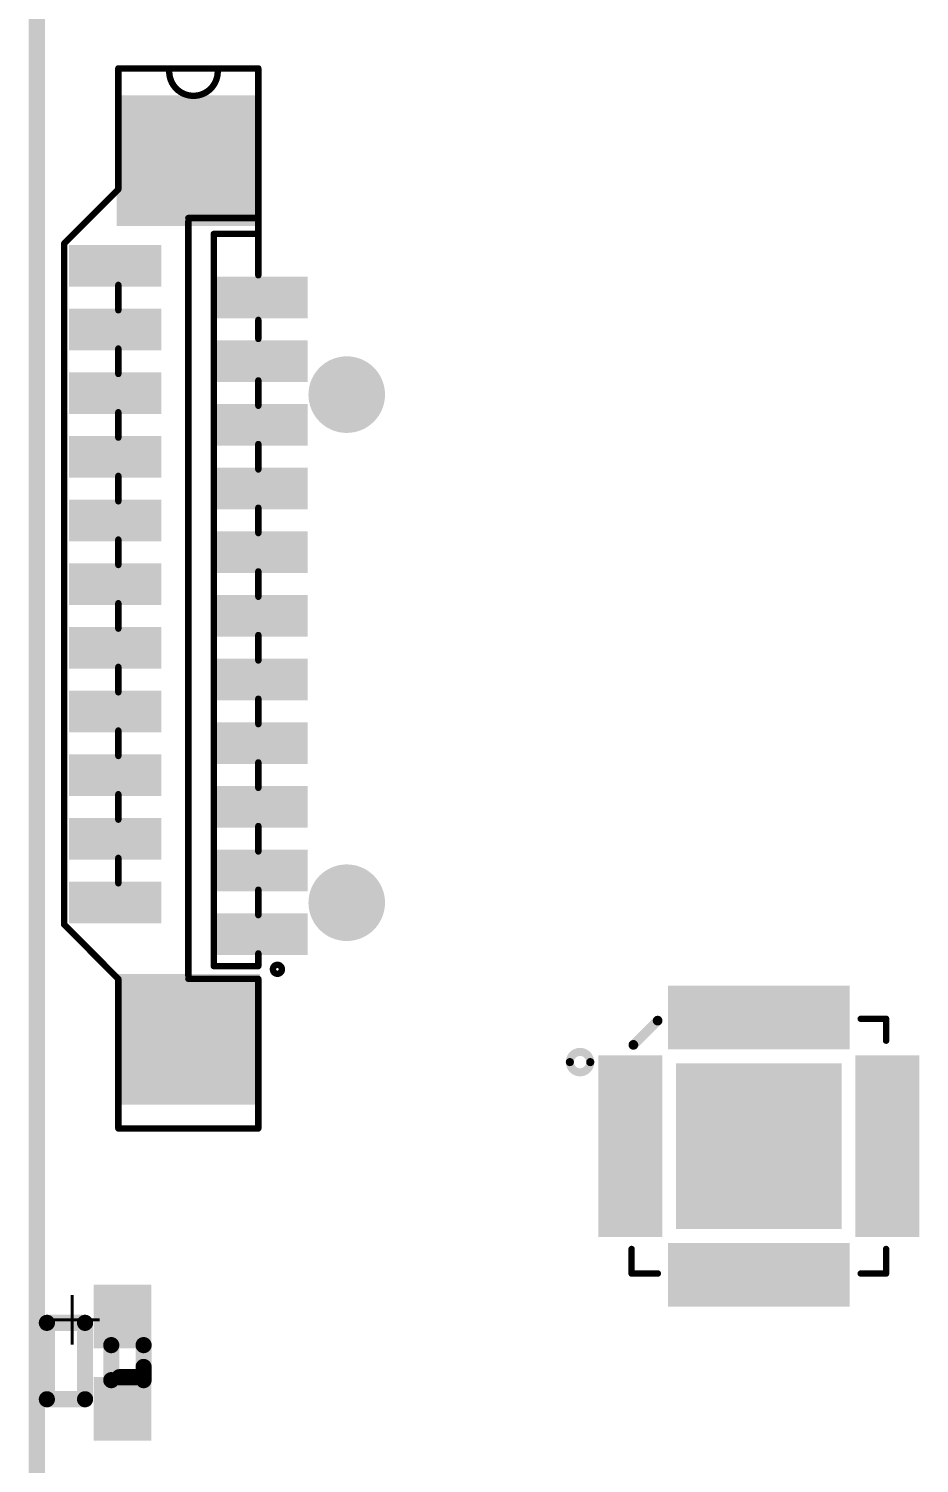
# Model space of a CAD drawing. Header units: millimetres. Extents: x 33.87 to 37.32, y 19.03 to 21.28.
# Drawn here: x 33.875 to 34.426, y 19.536 to 20.423 of the extents above; entities that cross this region are included whole.
import ezdxf

# ---------------------------------------------------------------- set-up
doc = ezdxf.new("R2010")
doc.units = ezdxf.units.MM
doc.header["$MEASUREMENT"] = 0
for name, color, linetype in [('KeepOutLayer', 6, 'Continuous'), ('MidLayer1', 16, 'Continuous'), ('MidLayer2', 76, 'Continuous'), ('MidLayer3', 90, 'Continuous'), ('MidLayer4', 156, 'Continuous'), ('MidLayer5', 130, 'Continuous'), ('MidLayer6', 216, 'Continuous'), ('MultiLayer', 9, 'Continuous'), ('TopLayer', 1, 'Continuous'), ('TopOverlay', 2, 'Continuous'), ('TopPaste', 8, 'Continuous'), ('TopSolder', 216, 'Continuous')]:
    doc.layers.add(name, color=color, linetype=linetype)
doc.styles.get("Standard").update_dxf_attribs({"font": 'txt', "bigfont": 'AllInOneBig.shx'})

# ---------------------------------------------------------------- blocks, each defined once
blk = doc.blocks.new('FFC0_5_SMT_22P______9')
at = {"layer": 'TopLayer'}
for points in [[(-0.19587, 0.02069), (-0.17815, 0.02069), (-0.19587, 0.0699), (-0.17815, 0.0699)], [(-0.1565, 0.02069), (-0.13878, 0.02069), (-0.1565, 0.0699), (-0.13878, 0.0699)], [(-0.11713, 0.02069), (-0.09941, 0.02069), (-0.11713, 0.0699), (-0.09941, 0.0699)], [(-0.07776, 0.02069), (-0.06004, 0.02069), (-0.07776, 0.0699), (-0.06004, 0.0699)], [(-0.03839, 0.02069), (-0.02067, 0.02069), (-0.03839, 0.0699), (-0.02067, 0.0699)], [(0.00098, 0.02069), (0.0187, 0.02069), (0.00098, 0.0699), (0.0187, 0.0699)], [(0.04035, 0.02069), (0.05807, 0.02069), (0.04035, 0.0699), (0.05807, 0.0699)], [(0.07972, 0.02069), (0.09744, 0.02069), (0.07972, 0.0699), (0.09744, 0.0699)], [(0.11909, 0.02069), (0.13681, 0.02069), (0.11909, 0.0699), (0.13681, 0.0699)], [(0.15846, 0.02069), (0.17618, 0.02069), (0.15846, 0.0699), (0.17618, 0.0699)], [(0.19783, 0.02069), (0.21555, 0.02069), (0.19783, 0.0699), (0.21555, 0.0699)], [(-0.30807, -0.04034), (-0.23524, -0.04034), (-0.30807, 0.04037), (-0.23524, 0.04037)], [(0.30807, 0.04034), (0.23524, 0.04034), (0.30807, -0.04037), (0.23524, -0.04037)], [(-0.21555, -0.0699), (-0.19783, -0.0699), (-0.21555, -0.02068), (-0.19783, -0.02068)], [(-0.17618, -0.0699), (-0.15846, -0.0699), (-0.17618, -0.02068), (-0.15846, -0.02068)], [(-0.13681, -0.0699), (-0.11909, -0.0699), (-0.13681, -0.02068), (-0.11909, -0.02068)], [(-0.09744, -0.0699), (-0.07972, -0.0699), (-0.09744, -0.02068), (-0.07972, -0.02068)], [(-0.05807, -0.0699), (-0.04035, -0.0699), (-0.05807, -0.02068), (-0.04035, -0.02068)], [(-0.0187, -0.0699), (-0.00098, -0.0699), (-0.0187, -0.02068), (-0.00098, -0.02068)], [(0.02067, -0.0699), (0.03839, -0.0699), (0.02067, -0.02068), (0.03839, -0.02068)], [(0.06004, -0.0699), (0.07776, -0.0699), (0.06004, -0.02068), (0.07776, -0.02068)], [(0.09941, -0.0699), (0.11713, -0.0699), (0.09941, -0.02068), (0.11713, -0.02068)], [(0.13878, -0.0699), (0.1565, -0.0699), (0.13878, -0.02068), (0.1565, -0.02068)], [(0.17815, -0.0699), (0.19587, -0.0699), (0.17815, -0.02068), (0.19587, -0.02068)]]:
    blk.add_solid(points, dxfattribs=at)
at = {"layer": 'TopOverlay', "const_width": 0.00394}
for points in [[(-0.20079, 0.07677), (-0.23425, 0.04331)], [(-0.20079, 0.07677), (0.22047, 0.07677)], [(0.22047, 0.07677), (0.25394, 0.04331)], [(-0.32677, 0.04331), (-0.25197, 0.04331)], [(-0.32677, 0.04331), (-0.25197, 0.04331)], [(-0.32677, 0.04331), (-0.32677, -0.04331)], [(-0.25197, 0.04331), (-0.23425, 0.04331)], [(-0.1752, 0.04331), (-0.15945, 0.04331)], [(-0.13583, 0.04331), (-0.12008, 0.04331)], [(-0.09646, 0.04331), (-0.08071, 0.04331)], [(-0.05709, 0.04331), (-0.04134, 0.04331)], [(-0.01772, 0.04331), (-0.00197, 0.04331)], [(0.02165, 0.04331), (0.0374, 0.04331)], [(0.06102, 0.04331), (0.07677, 0.04331)], [(0.10039, 0.04331), (0.11614, 0.04331)], [(0.13976, 0.04331), (0.15551, 0.04331)], [(0.17913, 0.04331), (0.19488, 0.04331)], [(0.25394, 0.04331), (0.28937, 0.04331)], [(0.25394, 0.04331), (0.32874, 0.04331)], [(0.32874, 0.04331), (0.32874, -0.04331)], [(-0.23425, 0), (-0.23425, -0.04331)], [(-0.23228, 0), (0.23425, 0)], [(0.23622, 0), (0.23622, -0.04331)], [(-0.22638, -0.01575), (0.22638, -0.01575)], [(-0.22638, -0.01575), (-0.22638, -0.04331)], [(0.22638, -0.01575), (0.22638, -0.04331)], [(-0.32677, -0.04331), (-0.23425, -0.04331)], [(-0.22638, -0.04331), (-0.2185, -0.04331)], [(-0.19488, -0.04331), (-0.17913, -0.04331)], [(-0.18701, -0.04331), (-0.17913, -0.04331)], [(-0.18701, -0.04331), (-0.17913, -0.04331)], [(-0.15551, -0.04331), (-0.13976, -0.04331)], [(-0.14764, -0.04331), (-0.13976, -0.04331)], [(-0.11614, -0.04331), (-0.10039, -0.04331)], [(-0.07677, -0.04331), (-0.06102, -0.04331)], [(-0.0374, -0.04331), (-0.02165, -0.04331)], [(0.00197, -0.04331), (0.01772, -0.04331)], [(0.04134, -0.04331), (0.05709, -0.04331)], [(0.08071, -0.04331), (0.09646, -0.04331)], [(0.12008, -0.04331), (0.13583, -0.04331)], [(0.16142, -0.04331), (0.17323, -0.04331)], [(0.20079, -0.04331), (0.28937, -0.04331)], [(0.20079, -0.04331), (0.22638, -0.04331)], [(0.23622, -0.04331), (0.32874, -0.04331)]]:
    blk.add_lwpolyline(points, dxfattribs=at)
at = {"layer": 'TopOverlay'}
for points, const_width in [([(-0.20177, 0.07677, 1), (-0.1998, 0.07677, 1)], 0.00197), ([(-0.20177, 0.07677, 1), (-0.1998, 0.07677, 1)], 0.00197), ([(0.21949, 0.07677, 1), (0.22146, 0.07677, 1)], 0.00197), ([(0.21949, 0.07677, 1), (0.22146, 0.07677, 1)], 0.00197), ([(-0.32776, 0.04331, 1), (-0.32579, 0.04331, 1)], 0.00197), ([(-0.32776, 0.04331, 1), (-0.32579, 0.04331, 1)], 0.00197), ([(-0.32776, 0.04331, 1), (-0.32579, 0.04331, 1)], 0.00197), ([(-0.25295, 0.04331, 1), (-0.25098, 0.04331, 1)], 0.00197), ([(-0.25295, 0.04331, 1), (-0.25098, 0.04331, 1)], 0.00197), ([(-0.25295, 0.04331, 1), (-0.25098, 0.04331, 1)], 0.00197), ([(-0.23524, 0.04331, 1), (-0.23327, 0.04331, 1)], 0.00197), ([(-0.23524, 0.04331, 1), (-0.23327, 0.04331, 1)], 0.00197), ([(-0.17618, 0.04331, 1), (-0.17421, 0.04331, 1)], 0.00197), ([(-0.16043, 0.04331, 1), (-0.15846, 0.04331, 1)], 0.00197), ([(-0.13681, 0.04331, 1), (-0.13484, 0.04331, 1)], 0.00197), ([(-0.12106, 0.04331, 1), (-0.11909, 0.04331, 1)], 0.00197), ([(-0.09744, 0.04331, 1), (-0.09547, 0.04331, 1)], 0.00197), ([(-0.08169, 0.04331, 1), (-0.07972, 0.04331, 1)], 0.00197), ([(-0.05807, 0.04331, 1), (-0.0561, 0.04331, 1)], 0.00197), ([(-0.04232, 0.04331, 1), (-0.04035, 0.04331, 1)], 0.00197), ([(-0.0187, 0.04331, 1), (-0.01673, 0.04331, 1)], 0.00197), ([(-0.00295, 0.04331, 1), (-0.00098, 0.04331, 1)], 0.00197), ([(0.02067, 0.04331, 1), (0.02264, 0.04331, 1)], 0.00197), ([(0.03642, 0.04331, 1), (0.03839, 0.04331, 1)], 0.00197), ([(0.06004, 0.04331, 1), (0.06201, 0.04331, 1)], 0.00197), ([(0.07579, 0.04331, 1), (0.07776, 0.04331, 1)], 0.00197), ([(0.09941, 0.04331, 1), (0.10138, 0.04331, 1)], 0.00197), ([(0.11516, 0.04331, 1), (0.11713, 0.04331, 1)], 0.00197), ([(0.13878, 0.04331, 1), (0.14075, 0.04331, 1)], 0.00197), ([(0.15453, 0.04331, 1), (0.1565, 0.04331, 1)], 0.00197), ([(0.17815, 0.04331, 1), (0.18012, 0.04331, 1)], 0.00197), ([(0.1939, 0.04331, 1), (0.19587, 0.04331, 1)], 0.00197), ([(0.25295, 0.04331, 1), (0.25492, 0.04331, 1)], 0.00197), ([(0.25295, 0.04331, 1), (0.25492, 0.04331, 1)], 0.00197), ([(0.25295, 0.04331, 1), (0.25492, 0.04331, 1)], 0.00197), ([(0.28839, 0.04331, 1), (0.29035, 0.04331, 1)], 0.00197), ([(0.32776, 0.04331, 1), (0.32972, 0.04331, 1)], 0.00197), ([(0.32776, 0.04331, 1), (0.32972, 0.04331, 1)], 0.00197), ([(0.32579, 0.01181, 1), (0.32776, 0.01181, 1)], 0.00197), ([(-0.23524, 0, 1), (-0.23327, 0, 1)], 0.00197), ([(-0.23327, 0, 1), (-0.2313, 0, 1)], 0.00197), ([(0.23327, 0, 1), (0.23524, 0, 1)], 0.00197), ([(0.23524, 0, 1), (0.2372, 0, 1)], 0.00197), ([(-0.22736, -0.01575, 1), (-0.22539, -0.01575, 1)], 0.00197), ([(-0.22736, -0.01575, 1), (-0.22539, -0.01575, 1)], 0.00197), ([(0.22539, -0.01575, 1), (0.22736, -0.01575, 1)], 0.00197), ([(0.22539, -0.01575, 1), (0.22736, -0.01575, 1)], 0.00197), ([(0.32579, -0.01819, 1), (0.32776, -0.01819, 1)], 0.00197), ([(-0.32776, -0.04331, 1), (-0.32579, -0.04331, 1)], 0.00197), ([(-0.32776, -0.04331, 1), (-0.32579, -0.04331, 1)], 0.00197), ([(-0.23524, -0.04331, 1), (-0.23327, -0.04331, 1)], 0.00197), ([(-0.23524, -0.04331, 1), (-0.23327, -0.04331, 1)], 0.00197), ([(-0.22736, -0.04331, 1), (-0.22539, -0.04331, 1)], 0.00197), ([(-0.22736, -0.04331, 1), (-0.22539, -0.04331, 1)], 0.00197), ([(-0.21949, -0.04331, 1), (-0.21752, -0.04331, 1)], 0.00197), ([(-0.19587, -0.04331, 1), (-0.1939, -0.04331, 1)], 0.00197), ([(-0.18799, -0.04331, 1), (-0.18602, -0.04331, 1)], 0.00197), ([(-0.18799, -0.04331, 1), (-0.18602, -0.04331, 1)], 0.00197), ([(-0.18012, -0.04331, 1), (-0.17815, -0.04331, 1)], 0.00197), ([(-0.18012, -0.04331, 1), (-0.17815, -0.04331, 1)], 0.00197), ([(-0.18012, -0.04331, 1), (-0.17815, -0.04331, 1)], 0.00197), ([(-0.1565, -0.04331, 1), (-0.15453, -0.04331, 1)], 0.00197), ([(-0.14862, -0.04331, 1), (-0.14665, -0.04331, 1)], 0.00197), ([(-0.14075, -0.04331, 1), (-0.13878, -0.04331, 1)], 0.00197), ([(-0.14075, -0.04331, 1), (-0.13878, -0.04331, 1)], 0.00197), ([(-0.11713, -0.04331, 1), (-0.11516, -0.04331, 1)], 0.00197), ([(-0.10138, -0.04331, 1), (-0.09941, -0.04331, 1)], 0.00197), ([(-0.07776, -0.04331, 1), (-0.07579, -0.04331, 1)], 0.00197), ([(-0.06201, -0.04331, 1), (-0.06004, -0.04331, 1)], 0.00197), ([(-0.03839, -0.04331, 1), (-0.03642, -0.04331, 1)], 0.00197), ([(-0.02264, -0.04331, 1), (-0.02067, -0.04331, 1)], 0.00197), ([(0.00098, -0.04331, 1), (0.00295, -0.04331, 1)], 0.00197), ([(0.01673, -0.04331, 1), (0.0187, -0.04331, 1)], 0.00197), ([(0.04035, -0.04331, 1), (0.04232, -0.04331, 1)], 0.00197), ([(0.0561, -0.04331, 1), (0.05807, -0.04331, 1)], 0.00197), ([(0.07972, -0.04331, 1), (0.08169, -0.04331, 1)], 0.00197), ([(0.09547, -0.04331, 1), (0.09744, -0.04331, 1)], 0.00197), ([(0.11909, -0.04331, 1), (0.12106, -0.04331, 1)], 0.00197), ([(0.13484, -0.04331, 1), (0.13681, -0.04331, 1)], 0.00197), ([(0.16043, -0.04331, 1), (0.1624, -0.04331, 1)], 0.00197), ([(0.17224, -0.04331, 1), (0.17421, -0.04331, 1)], 0.00197), ([(0.1998, -0.04331, 1), (0.20177, -0.04331, 1)], 0.00197), ([(0.1998, -0.04331, 1), (0.20177, -0.04331, 1)], 0.00197), ([(0.22539, -0.04331, 1), (0.22736, -0.04331, 1)], 0.00197), ([(0.22539, -0.04331, 1), (0.22736, -0.04331, 1)], 0.00197), ([(0.23524, -0.04331, 1), (0.2372, -0.04331, 1)], 0.00197), ([(0.23524, -0.04331, 1), (0.2372, -0.04331, 1)], 0.00197), ([(0.28839, -0.04331, 1), (0.29035, -0.04331, 1)], 0.00197), ([(0.32776, -0.04331, 1), (0.32972, -0.04331, 1)], 0.00197), ([(0.32776, -0.04331, 1), (0.32972, -0.04331, 1)], 0.00197), ([(-0.22556, -0.05512, 1), (-0.23113, -0.05512, 1)], 0.00394), ([(-0.23211, -0.05512, 1), (-0.23015, -0.05512, 1)], 0.00197), ([(-0.22655, -0.05512, 1), (-0.22458, -0.05512, 1)], 0.00197)]:
    blk.add_lwpolyline(points, format="xyb", close=True, dxfattribs=dict(at, const_width=const_width))
at = {"layer": 'TopOverlay', "const_width": 0.00394}
blk.add_lwpolyline([(0.32677, -0.01819, -1), (0.32677, 0.01181)], format="xyb", dxfattribs=at)
at = {"layer": 'TopPaste'}
for points in [[(-0.19587, 0.02069), (-0.17815, 0.02069), (-0.19587, 0.0699), (-0.17815, 0.0699)], [(-0.1565, 0.02069), (-0.13878, 0.02069), (-0.1565, 0.0699), (-0.13878, 0.0699)], [(-0.11713, 0.02069), (-0.09941, 0.02069), (-0.11713, 0.0699), (-0.09941, 0.0699)], [(-0.07776, 0.02069), (-0.06004, 0.02069), (-0.07776, 0.0699), (-0.06004, 0.0699)], [(-0.03839, 0.02069), (-0.02067, 0.02069), (-0.03839, 0.0699), (-0.02067, 0.0699)], [(0.00098, 0.02069), (0.0187, 0.02069), (0.00098, 0.0699), (0.0187, 0.0699)], [(0.04035, 0.02069), (0.05807, 0.02069), (0.04035, 0.0699), (0.05807, 0.0699)], [(0.07972, 0.02069), (0.09744, 0.02069), (0.07972, 0.0699), (0.09744, 0.0699)], [(0.11909, 0.02069), (0.13681, 0.02069), (0.11909, 0.0699), (0.13681, 0.0699)], [(0.15846, 0.02069), (0.17618, 0.02069), (0.15846, 0.0699), (0.17618, 0.0699)], [(0.19783, 0.02069), (0.21555, 0.02069), (0.19783, 0.0699), (0.21555, 0.0699)], [(-0.30807, -0.04034), (-0.23524, -0.04034), (-0.30807, 0.04037), (-0.23524, 0.04037)], [(0.30807, 0.04034), (0.23524, 0.04034), (0.30807, -0.04037), (0.23524, -0.04037)], [(-0.21555, -0.0699), (-0.19783, -0.0699), (-0.21555, -0.02068), (-0.19783, -0.02068)], [(-0.17618, -0.0699), (-0.15846, -0.0699), (-0.17618, -0.02068), (-0.15846, -0.02068)], [(-0.13681, -0.0699), (-0.11909, -0.0699), (-0.13681, -0.02068), (-0.11909, -0.02068)], [(-0.09744, -0.0699), (-0.07972, -0.0699), (-0.09744, -0.02068), (-0.07972, -0.02068)], [(-0.05807, -0.0699), (-0.04035, -0.0699), (-0.05807, -0.02068), (-0.04035, -0.02068)], [(-0.0187, -0.0699), (-0.00098, -0.0699), (-0.0187, -0.02068), (-0.00098, -0.02068)], [(0.02067, -0.0699), (0.03839, -0.0699), (0.02067, -0.02068), (0.03839, -0.02068)], [(0.06004, -0.0699), (0.07776, -0.0699), (0.06004, -0.02068), (0.07776, -0.02068)], [(0.09941, -0.0699), (0.11713, -0.0699), (0.09941, -0.02068), (0.11713, -0.02068)], [(0.13878, -0.0699), (0.1565, -0.0699), (0.13878, -0.02068), (0.1565, -0.02068)], [(0.17815, -0.0699), (0.19587, -0.0699), (0.17815, -0.02068), (0.19587, -0.02068)]]:
    blk.add_solid(points, dxfattribs=at)
at = {"layer": 'TopSolder'}
for points in [[(-0.19987, 0.01669), (-0.17415, 0.01669), (-0.19987, 0.0739), (-0.17415, 0.0739)], [(-0.1605, 0.01669), (-0.13478, 0.01669), (-0.1605, 0.0739), (-0.13478, 0.0739)], [(-0.12113, 0.01669), (-0.09541, 0.01669), (-0.12113, 0.0739), (-0.09541, 0.0739)], [(-0.08176, 0.01669), (-0.05604, 0.01669), (-0.08176, 0.0739), (-0.05604, 0.0739)], [(-0.04239, 0.01669), (-0.01667, 0.01669), (-0.04239, 0.0739), (-0.01667, 0.0739)], [(-0.00302, 0.01669), (0.0227, 0.01669), (-0.00302, 0.0739), (0.0227, 0.0739)], [(0.03635, 0.01669), (0.06207, 0.01669), (0.03635, 0.0739), (0.06207, 0.0739)], [(0.07572, 0.01669), (0.10144, 0.01669), (0.07572, 0.0739), (0.10144, 0.0739)], [(0.11509, 0.01669), (0.14081, 0.01669), (0.11509, 0.0739), (0.14081, 0.0739)], [(0.15446, 0.01669), (0.18018, 0.01669), (0.15446, 0.0739), (0.18018, 0.0739)], [(0.19383, 0.01669), (0.21955, 0.01669), (0.19383, 0.0739), (0.21955, 0.0739)], [(-0.31207, -0.04434), (-0.23124, -0.04434), (-0.31207, 0.04437), (-0.23124, 0.04437)], [(0.31207, 0.04434), (0.23124, 0.04434), (0.31207, -0.04437), (0.23124, -0.04437)], [(-0.21955, -0.0739), (-0.19383, -0.0739), (-0.21955, -0.01668), (-0.19383, -0.01668)], [(-0.18018, -0.0739), (-0.15446, -0.0739), (-0.18018, -0.01668), (-0.15446, -0.01668)], [(-0.14081, -0.0739), (-0.11509, -0.0739), (-0.14081, -0.01668), (-0.11509, -0.01668)], [(-0.10144, -0.0739), (-0.07572, -0.0739), (-0.10144, -0.01668), (-0.07572, -0.01668)], [(-0.06207, -0.0739), (-0.03635, -0.0739), (-0.06207, -0.01668), (-0.03635, -0.01668)], [(-0.0227, -0.0739), (0.00302, -0.0739), (-0.0227, -0.01668), (0.00302, -0.01668)], [(0.01667, -0.0739), (0.04239, -0.0739), (0.01667, -0.01668), (0.04239, -0.01668)], [(0.05604, -0.0739), (0.08176, -0.0739), (0.05604, -0.01668), (0.08176, -0.01668)], [(0.09541, -0.0739), (0.12113, -0.0739), (0.09541, -0.01668), (0.12113, -0.01668)], [(0.13478, -0.0739), (0.1605, -0.0739), (0.13478, -0.01668), (0.1605, -0.01668)], [(0.17415, -0.0739), (0.19987, -0.0739), (0.17415, -0.01668), (0.19987, -0.01668)]]:
    blk.add_solid(points, dxfattribs=at)
blk = doc.blocks.new('TF_1_B_18')
at = {"layer": 'MidLayer1', "const_width": 0.01969}
for points in [[(0.15616, 0.19017, 1), (0.17584, 0.19017, 1)], [(0.15616, -0.124, 1), (0.17584, -0.124, 1)]]:
    blk.add_lwpolyline(points, format="xyb", close=True, dxfattribs=at)
at = {"layer": 'MidLayer2', "const_width": 0.01969}
for points in [[(0.15616, 0.19017, 1), (0.17584, 0.19017, 1)], [(0.15616, -0.124, 1), (0.17584, -0.124, 1)]]:
    blk.add_lwpolyline(points, format="xyb", close=True, dxfattribs=at)
at = {"layer": 'MidLayer3', "const_width": 0.01969}
for points in [[(0.15616, 0.19017, 1), (0.17584, 0.19017, 1)], [(0.15616, -0.124, 1), (0.17584, -0.124, 1)]]:
    blk.add_lwpolyline(points, format="xyb", close=True, dxfattribs=at)
at = {"layer": 'MidLayer4', "const_width": 0.01969}
for points in [[(0.15616, 0.19017, 1), (0.17584, 0.19017, 1)], [(0.15616, -0.124, 1), (0.17584, -0.124, 1)]]:
    blk.add_lwpolyline(points, format="xyb", close=True, dxfattribs=at)
at = {"layer": 'MidLayer5', "const_width": 0.01969}
for points in [[(0.15616, 0.19017, 1), (0.17584, 0.19017, 1)], [(0.15616, -0.124, 1), (0.17584, -0.124, 1)]]:
    blk.add_lwpolyline(points, format="xyb", close=True, dxfattribs=at)
at = {"layer": 'MidLayer6', "const_width": 0.01969}
for points in [[(0.15616, 0.19017, 1), (0.17584, 0.19017, 1)], [(0.15616, -0.124, 1), (0.17584, -0.124, 1)]]:
    blk.add_lwpolyline(points, format="xyb", close=True, dxfattribs=at)
at = {"layer": 'MultiLayer', "const_width": 0.01969}
for points in [[(0.15616, 0.19017, 1), (0.17584, 0.19017, 1)], [(0.15616, -0.124, 1), (0.17584, -0.124, 1)]]:
    blk.add_lwpolyline(points, format="xyb", close=True, dxfattribs=at)
at = {"layer": 'TopLayer', "const_width": 0.01969}
for points in [[(0.15616, 0.19017, 1), (0.17584, 0.19017, 1)], [(0.15616, -0.124, 1), (0.17584, -0.124, 1)]]:
    blk.add_lwpolyline(points, format="xyb", close=True, dxfattribs=at)
at = {"layer": 'TopSolder', "const_width": 0.02369}
for points in [[(0.15416, 0.19017, 1), (0.17784, 0.19017, 1)], [(0.15416, -0.124, 1), (0.17784, -0.124, 1)]]:
    blk.add_lwpolyline(points, format="xyb", close=True, dxfattribs=at)
blk = doc.blocks.new('LED_0602_SMD_____AK_29')
at = {"layer": 'TopLayer'}
for points in [[(-0.01279, 0.01378), (-0.04429, 0.01378), (-0.01279, -0.01378), (-0.04429, -0.01378)], [(0.04429, 0.01378), (0.01279, 0.01378), (0.04429, -0.01378), (0.01279, -0.01378)]]:
    blk.add_solid(points, dxfattribs=at)
at = {"layer": 'TopOverlay', "const_width": 0.01}
for points in [[(0.00266, 0.01303), (-0.01083, 0.01303)], [(0.01083, 0.01303), (0.00266, 0.01303)], [(0.00902, -0.00197), (0.00902, 0.00803)], [(0.01083, -0.00697), (-0.01083, -0.00697)], [(0.02264, -0.02319), (-0.0246, -0.02319)], [(-0.0246, -0.04681), (-0.0246, -0.02319)], [(0.02264, -0.04681), (0.02264, -0.02319)], [(0.02264, -0.04681), (-0.0246, -0.04681)]]:
    blk.add_lwpolyline(points, dxfattribs=at)
at = {"layer": 'TopOverlay', "const_width": 0.005}
for points in [[(-0.01333, 0.01303, 1), (-0.00833, 0.01303, 1)], [(0.00016, 0.01303, 1), (0.00516, 0.01303, 1)], [(0.00016, 0.01303, 1), (0.00516, 0.01303, 1)], [(0.00833, 0.01303, 1), (0.01333, 0.01303, 1)], [(0.00652, 0.00803, 1), (0.01152, 0.00803, 1)], [(0.00652, -0.00197, 1), (0.01152, -0.00197, 1)], [(-0.01333, -0.00697, 1), (-0.00833, -0.00697, 1)], [(0.00833, -0.00697, 1), (0.01333, -0.00697, 1)], [(-0.0271, -0.02319, 1), (-0.0221, -0.02319, 1)], [(-0.0271, -0.02319, 1), (-0.0221, -0.02319, 1)], [(0.02014, -0.02319, 1), (0.02514, -0.02319, 1)], [(0.02014, -0.02319, 1), (0.02514, -0.02319, 1)], [(-0.0271, -0.04681, 1), (-0.0221, -0.04681, 1)], [(-0.0271, -0.04681, 1), (-0.0221, -0.04681, 1)], [(0.02014, -0.04681, 1), (0.02514, -0.04681, 1)], [(0.02014, -0.04681, 1), (0.02514, -0.04681, 1)]]:
    blk.add_lwpolyline(points, format="xyb", close=True, dxfattribs=at)
at = {"layer": 'TopPaste'}
for points in [[(-0.01279, 0.01378), (-0.04429, 0.01378), (-0.01279, -0.01378), (-0.04429, -0.01378)], [(0.04429, 0.01378), (0.01279, 0.01378), (0.04429, -0.01378), (0.01279, -0.01378)]]:
    blk.add_solid(points, dxfattribs=at)
at = {"layer": 'TopSolder'}
for points in [[(-0.00879, 0.01778), (-0.04829, 0.01778), (-0.00879, -0.01778), (-0.04829, -0.01778)], [(0.04829, 0.01778), (0.00879, 0.01778), (0.04829, -0.01778), (0.00879, -0.01778)]]:
    blk.add_solid(points, dxfattribs=at)
at = {"layer": 'TopOverlay'}
blk.add_text('+', height=0.03937, dxfattribs=at).set_placement((-0.04843, -0.04803))
blk = doc.blocks.new('QFN28_4R00X4R00X0R90_T_42')
at = {"layer": 'TopLayer'}
for points in [[(-0.05217, 0.06378), (-0.04232, 0.06378), (-0.05217, 0.09528), (-0.04232, 0.09528)], [(-0.03642, 0.06378), (-0.02657, 0.06378), (-0.03642, 0.09528), (-0.02657, 0.09528)], [(-0.02067, 0.06378), (-0.01083, 0.06378), (-0.02067, 0.09528), (-0.01083, 0.09528)], [(-0.00492, 0.06378), (0.00492, 0.06378), (-0.00492, 0.09528), (0.00492, 0.09528)], [(0.01083, 0.06378), (0.02067, 0.06378), (0.01083, 0.09528), (0.02067, 0.09528)], [(0.02657, 0.06378), (0.03642, 0.06378), (0.02657, 0.09528), (0.03642, 0.09528)], [(0.04232, 0.06378), (0.05217, 0.06378), (0.04232, 0.09528), (0.05217, 0.09528)], [(-0.09528, 0.04232), (-0.06378, 0.04232), (-0.09528, 0.05217), (-0.06378, 0.05217)], [(-0.04724, -0.04724), (0.04724, -0.04724), (-0.04724, 0.04724), (0.04724, 0.04724)], [(0.06378, 0.04232), (0.09528, 0.04232), (0.06378, 0.05217), (0.09528, 0.05217)], [(-0.09528, 0.02657), (-0.06378, 0.02657), (-0.09528, 0.03642), (-0.06378, 0.03642)], [(0.06378, 0.02657), (0.09528, 0.02657), (0.06378, 0.03642), (0.09528, 0.03642)], [(-0.09528, 0.01083), (-0.06378, 0.01083), (-0.09528, 0.02067), (-0.06378, 0.02067)], [(0.06378, 0.01083), (0.09528, 0.01083), (0.06378, 0.02067), (0.09528, 0.02067)], [(-0.09528, -0.00492), (-0.06378, -0.00492), (-0.09528, 0.00492), (-0.06378, 0.00492)], [(0.06378, -0.00492), (0.09528, -0.00492), (0.06378, 0.00492), (0.09528, 0.00492)], [(-0.09528, -0.02067), (-0.06378, -0.02067), (-0.09528, -0.01083), (-0.06378, -0.01083)], [(0.06378, -0.02067), (0.09528, -0.02067), (0.06378, -0.01083), (0.09528, -0.01083)], [(-0.09528, -0.03642), (-0.06378, -0.03642), (-0.09528, -0.02657), (-0.06378, -0.02657)], [(0.06378, -0.03642), (0.09528, -0.03642), (0.06378, -0.02657), (0.09528, -0.02657)], [(-0.09528, -0.05217), (-0.06378, -0.05217), (-0.09528, -0.04232), (-0.06378, -0.04232)], [(0.06378, -0.05217), (0.09528, -0.05217), (0.06378, -0.04232), (0.09528, -0.04232)], [(-0.05217, -0.09528), (-0.04232, -0.09528), (-0.05217, -0.06378), (-0.04232, -0.06378)], [(-0.03642, -0.09528), (-0.02657, -0.09528), (-0.03642, -0.06378), (-0.02657, -0.06378)], [(-0.02067, -0.09528), (-0.01083, -0.09528), (-0.02067, -0.06378), (-0.01083, -0.06378)], [(-0.00492, -0.09528), (0.00492, -0.09528), (-0.00492, -0.06378), (0.00492, -0.06378)], [(0.01083, -0.09528), (0.02067, -0.09528), (0.01083, -0.06378), (0.02067, -0.06378)], [(0.02657, -0.09528), (0.03642, -0.09528), (0.02657, -0.06378), (0.03642, -0.06378)], [(0.04232, -0.09528), (0.05217, -0.09528), (0.04232, -0.06378), (0.05217, -0.06378)]]:
    blk.add_solid(points, dxfattribs=at)
at = {"layer": 'TopOverlay'}
for points, const_width in [([(-0.07764, 0.06264), (-0.06264, 0.07764)], 0.006), ([(0.063, 0.07874), (0.07874, 0.07874)], 0.00394), ([(0.07874, 0.06522), (0.07874, 0.07874)], 0.00394), ([(-0.07874, -0.07874), (-0.07874, -0.06357)], 0.00394), ([(0.07874, -0.07874), (0.07874, -0.06357)], 0.00394), ([(-0.07874, -0.07874), (-0.06247, -0.07874)], 0.00394), ([(0.063, -0.07874), (0.07874, -0.07874)], 0.00394)]:
    blk.add_lwpolyline(points, dxfattribs=dict(at, const_width=const_width))
for points, const_width in [([(-0.06414, 0.07764, 1), (-0.06114, 0.07764, 1)], 0.003), ([(0.06201, 0.07874, 1), (0.06399, 0.07874, 1)], 0.00197), ([(0.07775, 0.07874, 1), (0.07973, 0.07874, 1)], 0.00197), ([(0.07775, 0.07874, 1), (0.07973, 0.07874, 1)], 0.00197), ([(-0.07914, 0.06264, 1), (-0.07614, 0.06264, 1)], 0.003), ([(0.07775, 0.06522, 1), (0.07973, 0.06522, 1)], 0.00197), ([(-0.10432, 0.05197, 1), (-0.11694, 0.05197, 1)], 0.005), ([(-0.11819, 0.05197, 1), (-0.11569, 0.05197, 1)], 0.0025), ([(-0.10557, 0.05197, 1), (-0.10307, 0.05197, 1)], 0.0025), ([(-0.07973, -0.06357, 1), (-0.07775, -0.06357, 1)], 0.00197), ([(0.07775, -0.06357, 1), (0.07973, -0.06357, 1)], 0.00197), ([(-0.07973, -0.07874, 1), (-0.07775, -0.07874, 1)], 0.00197), ([(-0.07973, -0.07874, 1), (-0.07775, -0.07874, 1)], 0.00197), ([(-0.06345, -0.07874, 1), (-0.06148, -0.07874, 1)], 0.00197), ([(0.06201, -0.07874, 1), (0.06399, -0.07874, 1)], 0.00197), ([(0.07775, -0.07874, 1), (0.07973, -0.07874, 1)], 0.00197), ([(0.07775, -0.07874, 1), (0.07973, -0.07874, 1)], 0.00197)]:
    blk.add_lwpolyline(points, format="xyb", close=True, dxfattribs=dict(at, const_width=const_width))
at = {"layer": 'TopPaste'}
for points in [[(-0.05217, 0.06378), (-0.04232, 0.06378), (-0.05217, 0.09528), (-0.04232, 0.09528)], [(-0.03642, 0.06378), (-0.02657, 0.06378), (-0.03642, 0.09528), (-0.02657, 0.09528)], [(-0.02067, 0.06378), (-0.01083, 0.06378), (-0.02067, 0.09528), (-0.01083, 0.09528)], [(-0.00492, 0.06378), (0.00492, 0.06378), (-0.00492, 0.09528), (0.00492, 0.09528)], [(0.01083, 0.06378), (0.02067, 0.06378), (0.01083, 0.09528), (0.02067, 0.09528)], [(0.02657, 0.06378), (0.03642, 0.06378), (0.02657, 0.09528), (0.03642, 0.09528)], [(0.04232, 0.06378), (0.05217, 0.06378), (0.04232, 0.09528), (0.05217, 0.09528)], [(-0.09528, 0.04232), (-0.06378, 0.04232), (-0.09528, 0.05217), (-0.06378, 0.05217)], [(-0.04724, -0.04724), (0.04724, -0.04724), (-0.04724, 0.04724), (0.04724, 0.04724)], [(0.06378, 0.04232), (0.09528, 0.04232), (0.06378, 0.05217), (0.09528, 0.05217)], [(-0.09528, 0.02657), (-0.06378, 0.02657), (-0.09528, 0.03642), (-0.06378, 0.03642)], [(0.06378, 0.02657), (0.09528, 0.02657), (0.06378, 0.03642), (0.09528, 0.03642)], [(-0.09528, 0.01083), (-0.06378, 0.01083), (-0.09528, 0.02067), (-0.06378, 0.02067)], [(0.06378, 0.01083), (0.09528, 0.01083), (0.06378, 0.02067), (0.09528, 0.02067)], [(-0.09528, -0.00492), (-0.06378, -0.00492), (-0.09528, 0.00492), (-0.06378, 0.00492)], [(0.06378, -0.00492), (0.09528, -0.00492), (0.06378, 0.00492), (0.09528, 0.00492)], [(-0.09528, -0.02067), (-0.06378, -0.02067), (-0.09528, -0.01083), (-0.06378, -0.01083)], [(0.06378, -0.02067), (0.09528, -0.02067), (0.06378, -0.01083), (0.09528, -0.01083)], [(-0.09528, -0.03642), (-0.06378, -0.03642), (-0.09528, -0.02657), (-0.06378, -0.02657)], [(0.06378, -0.03642), (0.09528, -0.03642), (0.06378, -0.02657), (0.09528, -0.02657)], [(-0.09528, -0.05217), (-0.06378, -0.05217), (-0.09528, -0.04232), (-0.06378, -0.04232)], [(0.06378, -0.05217), (0.09528, -0.05217), (0.06378, -0.04232), (0.09528, -0.04232)], [(-0.05217, -0.09528), (-0.04232, -0.09528), (-0.05217, -0.06378), (-0.04232, -0.06378)], [(-0.03642, -0.09528), (-0.02657, -0.09528), (-0.03642, -0.06378), (-0.02657, -0.06378)], [(-0.02067, -0.09528), (-0.01083, -0.09528), (-0.02067, -0.06378), (-0.01083, -0.06378)], [(-0.00492, -0.09528), (0.00492, -0.09528), (-0.00492, -0.06378), (0.00492, -0.06378)], [(0.01083, -0.09528), (0.02067, -0.09528), (0.01083, -0.06378), (0.02067, -0.06378)], [(0.02657, -0.09528), (0.03642, -0.09528), (0.02657, -0.06378), (0.03642, -0.06378)], [(0.04232, -0.09528), (0.05217, -0.09528), (0.04232, -0.06378), (0.05217, -0.06378)]]:
    blk.add_solid(points, dxfattribs=at)
at = {"layer": 'TopSolder'}
for points in [[(-0.05617, 0.05978), (-0.03832, 0.05978), (-0.05617, 0.09928), (-0.03832, 0.09928)], [(-0.04042, 0.05978), (-0.02257, 0.05978), (-0.04042, 0.09928), (-0.02257, 0.09928)], [(-0.02467, 0.05978), (-0.00683, 0.05978), (-0.02467, 0.09928), (-0.00683, 0.09928)], [(-0.00892, 0.05978), (0.00892, 0.05978), (-0.00892, 0.09928), (0.00892, 0.09928)], [(0.00683, 0.05978), (0.02467, 0.05978), (0.00683, 0.09928), (0.02467, 0.09928)], [(0.02257, 0.05978), (0.04042, 0.05978), (0.02257, 0.09928), (0.04042, 0.09928)], [(0.03832, 0.05978), (0.05617, 0.05978), (0.03832, 0.09928), (0.05617, 0.09928)], [(-0.09928, 0.03832), (-0.05978, 0.03832), (-0.09928, 0.05617), (-0.05978, 0.05617)], [(0.05978, 0.03832), (0.09928, 0.03832), (0.05978, 0.05617), (0.09928, 0.05617)], [(-0.05124, -0.05124), (0.05124, -0.05124), (-0.05124, 0.05124), (0.05124, 0.05124)], [(-0.09928, 0.02257), (-0.05978, 0.02257), (-0.09928, 0.04042), (-0.05978, 0.04042)], [(0.05978, 0.02257), (0.09928, 0.02257), (0.05978, 0.04042), (0.09928, 0.04042)], [(-0.09928, 0.00683), (-0.05978, 0.00683), (-0.09928, 0.02467), (-0.05978, 0.02467)], [(0.05978, 0.00683), (0.09928, 0.00683), (0.05978, 0.02467), (0.09928, 0.02467)], [(-0.09928, -0.00892), (-0.05978, -0.00892), (-0.09928, 0.00892), (-0.05978, 0.00892)], [(0.05978, -0.00892), (0.09928, -0.00892), (0.05978, 0.00892), (0.09928, 0.00892)], [(-0.09928, -0.02467), (-0.05978, -0.02467), (-0.09928, -0.00683), (-0.05978, -0.00683)], [(0.05978, -0.02467), (0.09928, -0.02467), (0.05978, -0.00683), (0.09928, -0.00683)], [(-0.09928, -0.04042), (-0.05978, -0.04042), (-0.09928, -0.02257), (-0.05978, -0.02257)], [(0.05978, -0.04042), (0.09928, -0.04042), (0.05978, -0.02257), (0.09928, -0.02257)], [(-0.09928, -0.05617), (-0.05978, -0.05617), (-0.09928, -0.03832), (-0.05978, -0.03832)], [(0.05978, -0.05617), (0.09928, -0.05617), (0.05978, -0.03832), (0.09928, -0.03832)], [(-0.05617, -0.09928), (-0.03832, -0.09928), (-0.05617, -0.05978), (-0.03832, -0.05978)], [(-0.04042, -0.09928), (-0.02257, -0.09928), (-0.04042, -0.05978), (-0.02257, -0.05978)], [(-0.02467, -0.09928), (-0.00683, -0.09928), (-0.02467, -0.05978), (-0.00683, -0.05978)], [(-0.00892, -0.09928), (0.00892, -0.09928), (-0.00892, -0.05978), (0.00892, -0.05978)], [(0.00683, -0.09928), (0.02467, -0.09928), (0.00683, -0.05978), (0.02467, -0.05978)], [(0.02257, -0.09928), (0.04042, -0.09928), (0.02257, -0.05978), (0.04042, -0.05978)], [(0.03832, -0.09928), (0.05617, -0.09928), (0.03832, -0.05978), (0.05617, -0.05978)]]:
    blk.add_solid(points, dxfattribs=at)

msp = doc.modelspace()

# ---------------------------------------------------------------- linework, layer by layer
at = {"layer": 'KeepOutLayer', "const_width": 0.01}
msp.add_lwpolyline([(33.88, 19.2128), (33.88, 21.14193)], dxfattribs=at)

# ---------------------------------------------------------------- block references
for name, p, rotation in [('FFC0_5_SMT_22P______9', (33.97378, 20.07), 89.99999999999999), ('TF_1_B_18', (34.23778, 20.073), 180), ('LED_0602_SMD_____AK_29', (33.93307, 19.59843), 270)]:
    msp.add_blockref(name, p, dxfattribs=dict(rotation=rotation))
msp.add_blockref('QFN28_4R00X4R00X0R90_T_42', (34.32677, 19.73228))

doc.saveas('drawing.dxf')
